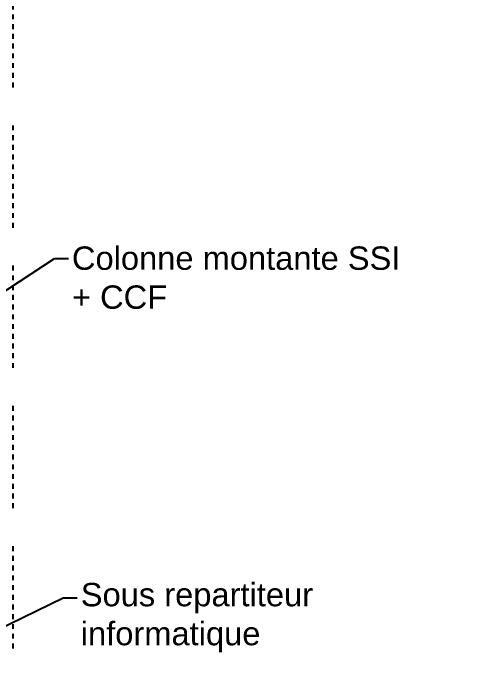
# Model space of a CAD drawing. Header units: millimetres. Extents: x -3.6 to 68.3, y -13.9 to 59.5.
# Drawn here: x 22.23 to 34.31, y 18.1 to 34.86 of the extents above; entities that cross this region are included whole.
import ezdxf
from ezdxf import colors
from ezdxf.entities.mleader import LeaderData, LeaderLine
from ezdxf.math import Vec2, Vec3

# ---------------------------------------------------------------- set-up
doc = ezdxf.new("R2010")
doc.units = ezdxf.units.MM
doc.linetypes.add('CACHÉ', pattern=[0.25, 0.125, -0.125])
doc.linetypes.add('CONTINU', pattern=[0])
doc.layers.add('003 murs porteurs', color=7, linetype='Continuous')
doc.styles.get("Standard").update_dxf_attribs({"font": 'arial.ttf'})

msp = doc.modelspace()

# ---------------------------------------------------------------- linework, layer by layer
at = {"layer": '003 murs porteurs', "color": 8, "linetype": 'CACHÉ'}
for p, q in [((22.225, 32.95), (22.225, 35.65)), ((22.225, 29.35), (22.225, 32.05)), ((22.225, 25.75), (22.225, 28.45)), ((22.225, 22.15), (22.225, 24.85)), ((22.225, 18.55), (22.225, 21.25))]:
    msp.add_line(p, q, dxfattribs=at)

# ---------------------------------------------------------------- leaders
at = {"color": 8, "linetype": 'CONTINU'}
ml = msp.add_multileader_mtext('Standard', dxfattribs=at)
ml.set_content('Colonne montante SSI\\P+ CCF', color=8)
ml.set_leader_properties()
ml.build(insert=Vec2(0, 0))
ml.multileader.update_dxf_attribs({"text_right_attachment_type": 2, "dogleg_length": 0.36, "arrow_head_size": 0.2})
ctx = ml.context
ctx.base_point, ctx.char_height, ctx.arrow_head_size, ctx.landing_gap_size, ctx.plane_origin = Vec3(23.646, 28.563), 0.6, 0.2, 0.09, Vec3(22.015, 45.898)
ctx.right_attachment = 2
notes = []
notes.append((ctx, [(0, (1, 1, 0), (23.286, 28.563), (1, 0), 0.36, [(0, [(14.345, 22.666)], 0, [])])]))
ctx.mtext.insert, ctx.mtext.width, ctx.mtext.defined_height, ctx.mtext.flow_direction = Vec3(23.736, 28.868), 8.87234, 2.971, 5
ml = msp.add_multileader_mtext('Standard', dxfattribs=at)
ml.set_content('Sous repartiteur \\Pinformatique', color=8)
ml.set_leader_properties()
ml.build(insert=Vec2(0, 0))
ml.multileader.update_dxf_attribs({"text_right_attachment_type": 2, "dogleg_length": 0.36, "arrow_head_size": 0.2})
ctx = ml.context
ctx.base_point, ctx.char_height, ctx.arrow_head_size, ctx.landing_gap_size, ctx.plane_origin = Vec3(23.873, 19.848), 0.6, 0.2, 0.09, Vec3(9.167, 39.531)
ctx.right_attachment = 2
notes.append((ctx, [(0, (1, 1, 0), (23.513, 19.848), (1, 0), 0.36, [(3, [(14.669, 15.551)], 0, [])])]))
ctx.mtext.insert, ctx.mtext.width, ctx.mtext.defined_height, ctx.mtext.flow_direction = Vec3(23.963, 20.231), 10.34901, 2.652, 5
for ctx, leaders in notes:
    for number, flags, end, landing, length, lines in leaders:
        leader = LeaderData()
        leader.index, (leader.has_last_leader_line, leader.has_dogleg_vector, leader.attachment_direction) = number, flags
        leader.last_leader_point, leader.dogleg_vector, leader.dogleg_length = Vec3(end), Vec3(landing), length
        for number, points, colour, breaks in lines:
            line = LeaderLine()
            line.index, line.vertices, line.color, line.breaks = number, Vec3.list(points), colors.encode_raw_color(colour), breaks
            leader.lines.append(line)
        ctx.leaders.append(leader)

doc.saveas('drawing.dxf')
